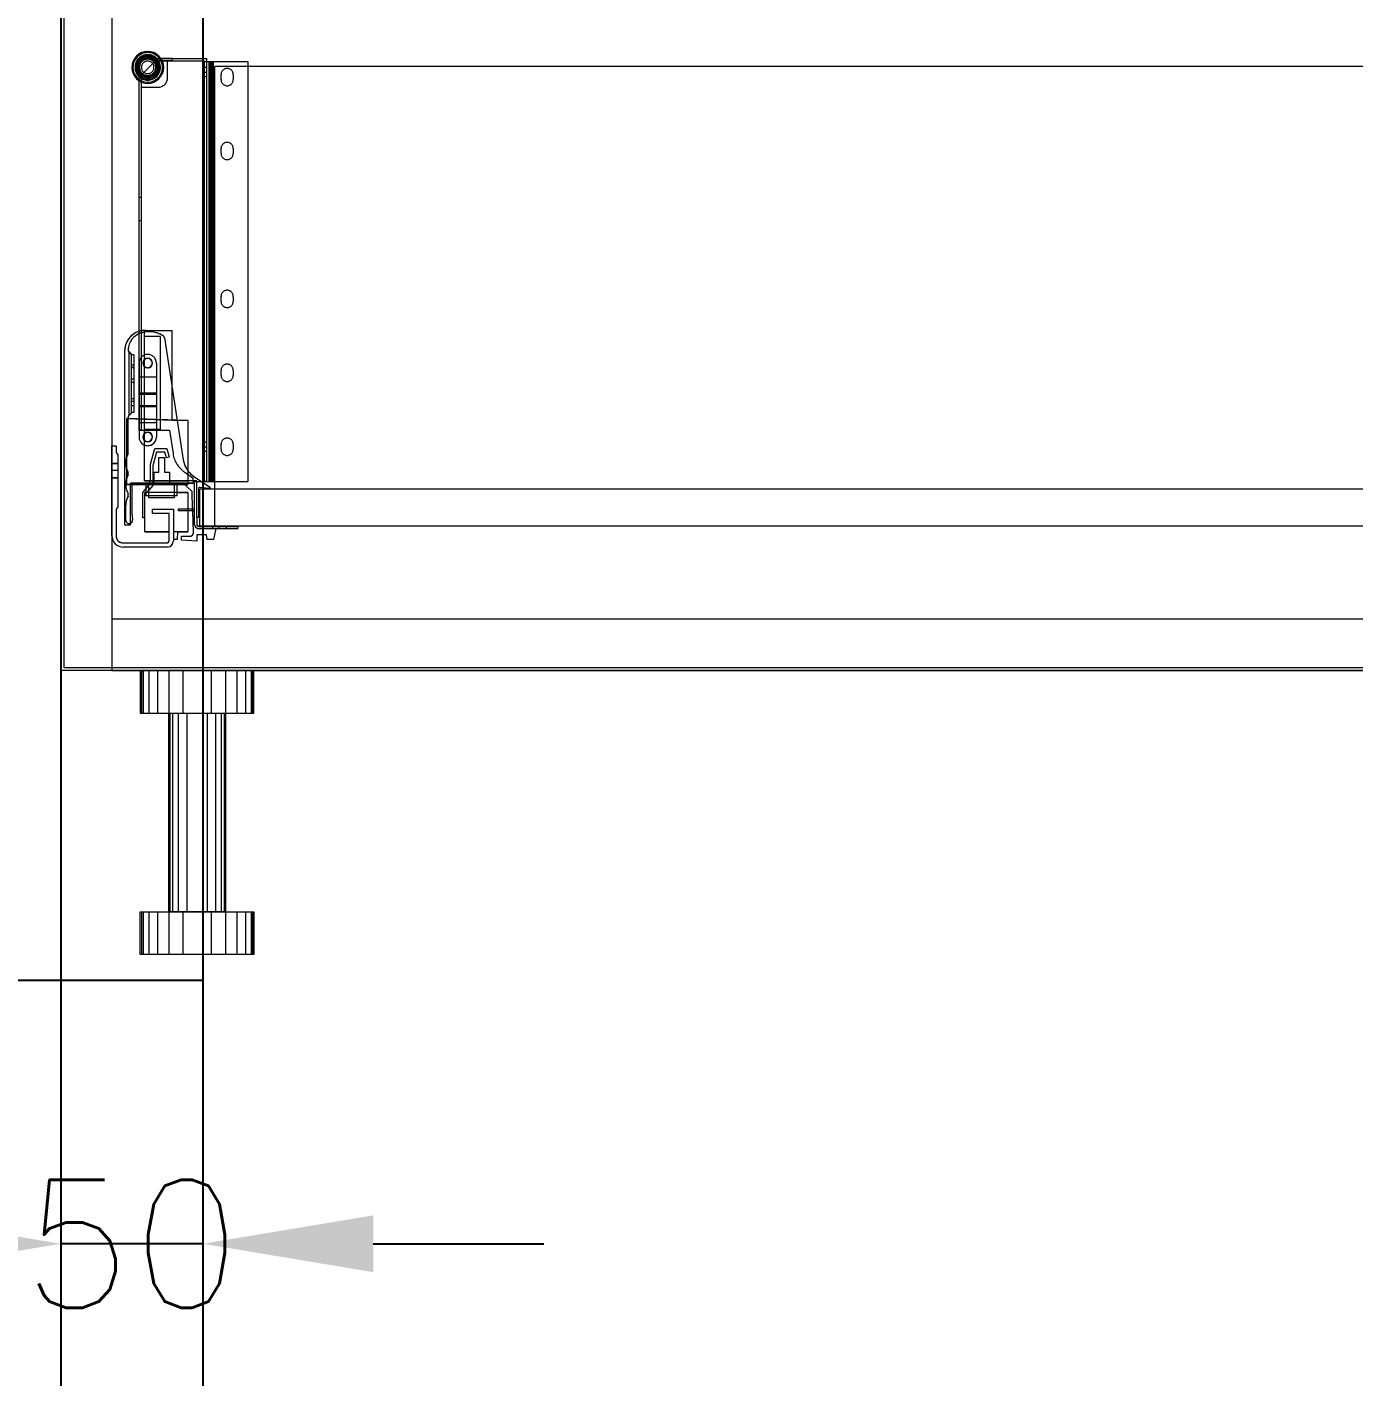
# Model space of a CAD drawing. Header units: millimetres. Extents: x 4065046 to 4134868, y -1476535 to -1460275.
# Drawn here: x 4075517.3 to 4075984.4, y -1474416.5 to -1473938.4 of the extents above; entities that cross this region are included whole.
import ezdxf

# ---------------------------------------------------------------- set-up
doc = ezdxf.new("R2010")
doc.units = ezdxf.units.MM
doc.header["$LTSCALE"] = 15
doc.header["$PDMODE"] = 35
doc.linetypes.add('ACAD_ISO02W100', pattern=[15, 12, -3])
doc.linetypes.add('HIDDEN', pattern=[9.525, 6.35, -3.175])
doc.layers.add('02___PRT_ALL_AXES', color=7, linetype='Continuous')
doc.layers.add('DEFAULT_2', color=8, linetype='HIDDEN')
doc.styles.add('ltromans', font='romans.shx')
doc.styles.add('ROMANS', font='tahoma.ttf')
doc.dimstyles.new('MD50', dxfattribs={"dimscale": 50, "dimtxt": 1.9, "dimasz": 1.3, "dimexe": 1.3, "dimexo": 2.38, "dimgap": 1, "dimtad": 1, "dimdec": 0, "dimzin": 3, "dimdsep": 46, "dimtxsty": 'ROMANS', "dimblk": 'OBLIQUE', "dimcen": -1.9, "dimdle": 1.3, "dimclrd": 150, "dimclre": 150, "dimclrt": 256, "dimadec": 0, "dimazin": 0, "dimtfac": 1, "dimtdec": 0, "dimtix": 1, "dimtmove": 2, "dimatfit": 3, "dimfxl": 1, "dimtolj": 1, "dimtzin": 3, "dimarcsym": 0})

# ---------------------------------------------------------------- blocks, each defined once
blk = doc.blocks.new('*D322')
at = {"color": 8, "ltscale": 0.25, "transparency": 16777216}
for p, q in [((4075579.17, -1473563.45), (4075391.41, -1473563.45)), ((4075579.17, -1474273.87), (4075391.41, -1474273.87))]:
    blk.add_line(p, q, dxfattribs=at)
at = {"color": 152, "ltscale": 0.25, "transparency": 16777216}
for p, q in [((4075441.41, -1473623.45), (4075441.41, -1473810.8)), ((4075441.41, -1474213.87), (4075441.41, -1474026.52))]:
    blk.add_line(p, q, dxfattribs=at)
at = {"color": 152, "linetype": 'ByBlock', "ltscale": 0.25, "transparency": 16777216}
for points in [[(4075431.41, -1473623.45), (4075451.41, -1473623.45), (4075441.41, -1473563.45)], [(4075431.41, -1474213.87), (4075451.41, -1474213.87), (4075441.41, -1474273.87)]]:
    blk.add_solid(points, dxfattribs=at)
at = {"layer": 'Defpoints', "color": 0, "linetype": 'ByBlock', "ltscale": 0.25, "transparency": 16777216}
for p in [(4075579.17, -1473563.45), (4075441.41, -1474273.87), (4075579.17, -1474273.87)]:
    blk.add_point(p, dxfattribs=at)
at = {"linetype": 'ByBlock', "lineweight": 20, "ltscale": 0.25, "transparency": 16777216, "insert": (4075441.41, -1473918.66), "char_height": 45, "attachment_point": 5, "rotation": 90, "style": 'ltromans'}
blk.add_mtext('\\A1;710', dxfattribs=at)
blk = doc.blocks.new('g')
at = {"lineweight": 9}
for p, q in [((3067628.2, -17483.92), (3067628.2, -17468.92)), ((3067628.7, -17468.92), (3067628.7, -17483.92)), ((3067630.7, -17468.92), (3067630.7, -17483.92)), ((3067633.7, -17468.92), (3067633.7, -17483.92)), ((3067637.7, -17468.92), (3067637.7, -17483.92)), ((3067642.7, -17468.92), (3067642.7, -17483.92)), ((3067652.7, -17468.92), (3067652.7, -17483.92)), ((3067657.7, -17468.92), (3067657.7, -17483.92)), ((3067661.7, -17468.92), (3067661.7, -17483.92)), ((3067664.7, -17468.92), (3067664.7, -17483.92)), ((3067666.7, -17468.92), (3067666.7, -17483.92)), ((3067667.2, -17468.92), (3067667.2, -17483.92)), ((3067638.2, -17553.92), (3067638.2, -17483.92)), ((3067639.2, -17553.92), (3067639.2, -17483.92)), ((3067641.2, -17553.92), (3067641.2, -17483.92)), ((3067644.2, -17553.92), (3067644.2, -17483.92)), ((3067651.2, -17483.92), (3067651.2, -17553.92)), ((3067654.2, -17483.92), (3067654.2, -17553.92)), ((3067656.2, -17483.92), (3067656.2, -17553.92)), ((3067657.2, -17483.92), (3067657.2, -17553.92)), ((3067628.2, -17568.92), (3067628.2, -17553.92)), ((3067628.7, -17553.92), (3067628.7, -17568.92)), ((3067630.7, -17553.92), (3067630.7, -17568.92)), ((3067633.7, -17553.92), (3067633.7, -17568.92)), ((3067637.7, -17553.92), (3067637.7, -17568.92)), ((3067642.7, -17553.92), (3067642.7, -17568.92)), ((3067652.7, -17553.92), (3067652.7, -17568.92)), ((3067657.7, -17553.92), (3067657.7, -17568.92)), ((3067661.7, -17553.92), (3067661.7, -17568.92)), ((3067664.7, -17553.92), (3067664.7, -17568.92)), ((3067666.7, -17553.92), (3067666.7, -17568.92)), ((3067667.2, -17553.92), (3067667.2, -17568.92))]:
    blk.add_line(p, q, dxfattribs=at)
for points in [[(3067667.7, -17468.92), (3067627.7, -17468.92), (3067627.7, -17483.92), (3067667.7, -17483.92)], [(3067637.7, -17553.92), (3067637.7, -17483.92), (3067657.7, -17483.92), (3067657.7, -17553.92)], [(3067667.7, -17568.92), (3067627.7, -17568.92), (3067627.7, -17553.92), (3067667.7, -17553.92)]]:
    blk.add_lwpolyline(points, close=True, dxfattribs=at)
at = {"layer": '02___PRT_ALL_AXES', "color": 8, "linetype": 'HIDDEN', "lineweight": 9}
blk.add_line((3067647.2, -17468.92), (3067632.2, -17468.92), dxfattribs=at)
blk = doc.blocks.new('*D323')
at = {"color": 8, "ltscale": 0.25, "transparency": 16777216}
for p, q in [((4075529.17, -1473563.45), (4075529.17, -1474416.52)), ((4075579.17, -1473563.45), (4075579.17, -1474416.52))]:
    blk.add_line(p, q, dxfattribs=at)
at = {"color": 152, "ltscale": 0.25, "transparency": 16777216}
for p, q in [((4075469.17, -1474366.52), (4075409.17, -1474366.52)), ((4075579.17, -1474366.52), (4075529.17, -1474366.52)), ((4075639.17, -1474366.52), (4075699.17, -1474366.52))]:
    blk.add_line(p, q, dxfattribs=at)
at = {"color": 152, "linetype": 'ByBlock', "ltscale": 0.25, "transparency": 16777216}
for points in [[(4075469.17, -1474356.52), (4075469.17, -1474376.52), (4075529.17, -1474366.52)], [(4075639.17, -1474356.52), (4075639.17, -1474376.52), (4075579.17, -1474366.52)]]:
    blk.add_solid(points, dxfattribs=at)
at = {"layer": 'Defpoints', "color": 0, "linetype": 'ByBlock', "ltscale": 0.25, "transparency": 16777216}
for p in [(4075529.17, -1473563.45), (4075579.17, -1473563.45), (4075529.17, -1474366.52)]:
    blk.add_point(p, dxfattribs=at)
at = {"linetype": 'ByBlock', "lineweight": 20, "ltscale": 0.25, "transparency": 16777216, "insert": (4075554.17, -1474366.52), "char_height": 45, "attachment_point": 5, "style": 'ltromans'}
blk.add_mtext('\\A1;50', dxfattribs=at)

msp = doc.modelspace()

# ---------------------------------------------------------------- linework, layer by layer
at = {"color": 251, "linetype": 'ACAD_ISO02W100', "lineweight": 20, "extrusion": (0, 1, 0)}
for p, q in [((4075563.37, -1473949.41), (4075556.68, -1473956.1)), ((4075562.55, -1473950.22), (4075563.37, -1473949.41)), ((4075564.49, -1473949.41), (4075563.37, -1473949.41)), ((4075563.37, -1473949.41), (4075563.37, -1473949.41)), ((4075563.37, -1473949.41), (4075564.46, -1473949.41)), ((4075564.49, -1473950.22), (4075564.49, -1473949.41)), ((4075568.54, -1473949.41), (4075564.49, -1473949.41)), ((4075568.54, -1473950.22), (4075568.54, -1473949.41)), ((4075568.54, -1473949.41), (4075580.43, -1473949.41)), ((4075554.59, -1473952.5), (4075554.15, -1473952.5)), ((4075555.3, -1473952.5), (4075555.3, -1473952.5)), ((4075555.3, -1473952.5), (4075555.3, -1473952.5)), ((4075556.11, -1473952.5), (4075556.11, -1473952.5)), ((4075556.11, -1473952.5), (4075556.11, -1473952.5)), ((4075556.76, -1473952.5), (4075556.76, -1473952.5)), ((4075556.93, -1473952.5), (4075556.93, -1473952.5)), ((4075557.58, -1473952.5), (4075557.58, -1473952.5)), ((4075561.97, -1473952.5), (4075561.97, -1473952.5)), ((4075564.49, -1473950.22), (4075562.55, -1473950.22)), ((4075562.55, -1473950.22), (4075562.55, -1473950.22)), ((4075562.55, -1473950.22), (4075579.61, -1473950.22)), ((4075562.62, -1473952.5), (4075562.62, -1473952.5)), ((4075562.78, -1473952.5), (4075562.78, -1473952.5)), ((4075563.43, -1473952.5), (4075563.43, -1473952.5)), ((4075563.43, -1473952.5), (4075563.43, -1473952.5)), ((4075566.76, -1473950.22), (4075563.62, -1473950.22)), ((4075563.62, -1473950.22), (4075563.62, -1473950.22)), ((4075564.24, -1473952.5), (4075564.24, -1473952.5)), ((4075568.54, -1473950.22), (4075564.49, -1473950.22)), ((4075564.96, -1473952.5), (4075565.39, -1473952.5)), ((4075566.76, -1473956.04), (4075566.76, -1473950.22)), ((4075568.54, -1473950.22), (4075579.61, -1473950.22)), ((4075579.61, -1473950.22), (4075579.61, -1474098.21)), ((4075579.61, -1473950.39), (4075580.43, -1473950.39)), ((4075580.43, -1473952.58), (4075579.61, -1473952.58)), ((4075579.61, -1473954.21), (4075580.43, -1473954.21)), ((4075579.61, -1473954.21), (4075580.43, -1473954.21)), ((4075582.21, -1473950.39), (4075582.21, -1474098.21)), ((4075582.86, -1473950.39), (4075582.86, -1474098.21)), ((4075595.06, -1473952.17), (4075595.06, -1474098.21)), ((4075556.68, -1473956.1), (4075557.49, -1473955.28)), ((4075556.68, -1473956.1), (4075556.68, -1473957.19)), ((4075557.49, -1473955.28), (4075557.49, -1474080.16)), ((4075566.76, -1473956.04), (4075566.76, -1473956.04)), ((4075580.43, -1473955.83), (4075579.61, -1473955.83)), ((4075585.59, -1473956.81), (4075585.59, -1473955.02)), ((4075589.9, -1473955.02), (4075589.9, -1473956.81)), ((4075557.49, -1473959.49), (4075563.31, -1473959.49)), ((4075557.49, -1473959.49), (4075563.31, -1473959.49)), ((4075563.31, -1473959.49), (4075563.31, -1473959.49)), ((4075585.59, -1473982.83), (4075585.59, -1473981.04)), ((4075589.9, -1473981.04), (4075589.9, -1473982.83)), ((4075556.68, -1473998.12), (4075557.49, -1473998.12)), ((4075556.68, -1473998.12), (4075557.49, -1473998.12)), ((4075556.68, -1474006.41), (4075557.49, -1474006.41)), ((4075556.68, -1474006.41), (4075557.49, -1474006.41)), ((4075585.59, -1474034.87), (4075585.59, -1474033.08)), ((4075589.9, -1474033.08), (4075589.9, -1474034.87)), ((4075558.63, -1474045.06), (4075558.63, -1474045.69)), ((4075558.98, -1474045.05), (4075568.39, -1474045.05)), ((4075568.39, -1474076.61), (4075568.39, -1474045.05)), ((4075556.68, -1474046.26), (4075556.68, -1474080.16)), ((4075557.48, -1474045.96), (4075557.48, -1474045.96)), ((4075558.63, -1474098.05), (4075558.63, -1474045.69)), ((4075564.33, -1474047.17), (4075558.63, -1474047.17)), ((4075564.33, -1474047.17), (4075558.63, -1474047.17)), ((4075564.33, -1474079.93), (4075564.33, -1474047.17)), ((4075565.03, -1474046.82), (4075565.03, -1474046.82)), ((4075565.63, -1474047.7), (4075565.63, -1474047.7)), ((4075565.63, -1474047.7), (4075572.27, -1474090.6)), ((4075552.86, -1474051.92), (4075552.86, -1474051.92)), ((4075553.11, -1474052.54), (4075553.96, -1474053.39)), ((4075553.96, -1474053.39), (4075553.11, -1474052.54)), ((4075553.96, -1474053.39), (4075553.96, -1474053.39)), ((4075554.89, -1474053.68), (4075554.08, -1474053.68)), ((4075554.89, -1474053.68), (4075554.08, -1474053.68)), ((4075554.89, -1474053.68), (4075554.89, -1474058.15)), ((4075554.89, -1474057.34), (4075554.08, -1474057.34)), ((4075554.89, -1474057.34), (4075554.08, -1474057.34)), ((4075554.89, -1474058.15), (4075554.08, -1474058.15)), ((4075554.89, -1474058.15), (4075554.08, -1474058.15)), ((4075554.08, -1474058.15), (4075554.89, -1474058.15)), ((4075554.89, -1474058.15), (4075554.89, -1474062.22)), ((4075558.15, -1474056.58), (4075558.06, -1474056.58)), ((4075558.15, -1474056.58), (4075558.15, -1474056.58)), ((4075561.4, -1474056.58), (4075561.4, -1474056.58)), ((4075561.4, -1474056.58), (4075561.48, -1474056.58)), ((4075585.59, -1474060.89), (4075585.59, -1474059.1)), ((4075589.9, -1474059.1), (4075589.9, -1474060.89)), ((4075554.89, -1474062.22), (4075554.08, -1474062.22)), ((4075554.89, -1474063.44), (4075554.08, -1474063.44)), ((4075554.89, -1474063.44), (4075554.08, -1474063.44)), ((4075554.89, -1474063.44), (4075554.08, -1474063.44)), ((4075554.89, -1474063.44), (4075554.08, -1474063.44)), ((4075554.89, -1474062.22), (4075554.89, -1474070.08)), ((4075562.82, -1474061.54), (4075556.72, -1474061.54)), ((4075562.82, -1474061.54), (4075556.72, -1474061.54)), ((4075554.89, -1474069.15), (4075554.08, -1474069.15)), ((4075562.82, -1474067.2), (4075556.72, -1474067.2)), ((4075562.82, -1474067.61), (4075556.72, -1474067.61)), ((4075554.89, -1474070.08), (4075554.08, -1474070.08)), ((4075554.89, -1474071.57), (4075554.08, -1474071.57)), ((4075554.89, -1474071.57), (4075554.08, -1474071.57)), ((4075554.89, -1474074.01), (4075554.08, -1474074.01)), ((4075554.89, -1474074.01), (4075554.08, -1474074.01)), ((4075554.08, -1474074.01), (4075554.08, -1474074.01)), ((4075554.89, -1474070.08), (4075554.89, -1474071.57)), ((4075554.89, -1474071.57), (4075554.89, -1474074.01)), ((4075554.89, -1474074.01), (4075554.89, -1474074.01)), ((4075562.82, -1474071.57), (4075556.72, -1474071.57)), ((4075562.82, -1474071.98), (4075556.72, -1474071.98)), ((4075552.45, -1474099.3), (4075552.45, -1474076.06)), ((4075573.84, -1474076.8), (4075552.45, -1474076.06)), ((4075552.45, -1474076.06), (4075568.39, -1474076.61)), ((4075553.1, -1474075.16), (4075553.96, -1474074.3)), ((4075553.1, -1474075.16), (4075553.1, -1474075.16)), ((4075553.96, -1474074.3), (4075553.11, -1474075.15)), ((4075553.11, -1474075.15), (4075553.11, -1474075.15)), ((4075553.96, -1474074.3), (4075553.96, -1474074.3)), ((4075562.82, -1474077.64), (4075556.72, -1474077.64)), ((4075562.82, -1474077.64), (4075556.72, -1474077.64)), ((4075568.39, -1474076.61), (4075573.84, -1474076.8)), ((4075573.84, -1474076.8), (4075573.84, -1474098.05)), ((4075557.49, -1474080.16), (4075556.68, -1474080.16)), ((4075556.68, -1474080.16), (4075556.68, -1474080.16)), ((4075556.68, -1474080.16), (4075567.39, -1474080.16)), ((4075556.72, -1474082.6), (4075556.72, -1474082.6)), ((4075557.49, -1474080.16), (4075557.49, -1474080.16)), ((4075558.15, -1474082.6), (4075558.06, -1474082.6)), ((4075558.15, -1474082.6), (4075558.15, -1474082.6)), ((4075564.33, -1474079.93), (4075558.63, -1474079.93)), ((4075564.33, -1474079.93), (4075558.63, -1474079.93)), ((4075561.4, -1474082.6), (4075561.4, -1474082.6)), ((4075561.4, -1474082.6), (4075561.48, -1474082.6)), ((4075562.82, -1474082.6), (4075562.82, -1474082.6)), ((4075564.33, -1474079.93), (4075564.33, -1474079.93)), ((4075567.39, -1474080.16), (4075568.68, -1474088.44)), ((4075547.17, -1474085.64), (4075548.63, -1474085.64)), ((4075548.63, -1474088.06), (4075548.63, -1474088.06)), ((4075548.63, -1474088.06), (4075549.2, -1474088.87)), ((4075552.84, -1474088.47), (4075552.84, -1474088.46)), ((4075552.86, -1474088.37), (4075552.86, -1474088.37)), ((4075560.79, -1474092.18), (4075562.27, -1474086.66)), ((4075560.79, -1474092.18), (4075562.27, -1474086.66)), ((4075562.89, -1474087.88), (4075561.6, -1474092.69)), ((4075562.89, -1474087.88), (4075561.6, -1474092.69)), ((4075562.27, -1474086.66), (4075562.27, -1474086.66)), ((4075562.27, -1474086.66), (4075566.46, -1474086.66)), ((4075562.27, -1474086.66), (4075566.46, -1474086.66)), ((4075562.89, -1474087.88), (4075562.89, -1474087.88)), ((4075565.84, -1474087.88), (4075562.89, -1474087.88)), ((4075565.84, -1474087.88), (4075562.89, -1474087.88)), ((4075565.84, -1474087.88), (4075565.84, -1474087.88)), ((4075566.39, -1474089.91), (4075565.84, -1474087.88)), ((4075566.39, -1474089.91), (4075565.84, -1474087.88)), ((4075566.46, -1474086.66), (4075566.46, -1474086.66)), ((4075566.46, -1474086.66), (4075567.27, -1474089.67)), ((4075566.46, -1474086.66), (4075567.27, -1474089.67)), ((4075580.43, -1474084.39), (4075579.61, -1474084.39)), ((4075579.61, -1474086.02), (4075580.43, -1474086.02)), ((4075579.61, -1474086.02), (4075580.43, -1474086.02)), ((4075580.43, -1474087.64), (4075579.61, -1474087.64)), ((4075585.59, -1474086.91), (4075585.59, -1474085.12)), ((4075589.9, -1474085.12), (4075589.9, -1474086.91)), ((4075549.2, -1474091.86), (4075547.17, -1474091.86)), ((4075549.2, -1474091.86), (4075547.17, -1474091.86)), ((4075549.2, -1474091.86), (4075547.17, -1474091.86)), ((4075549.2, -1474091.86), (4075547.17, -1474091.86)), ((4075549.2, -1474091.86), (4075547.17, -1474091.86)), ((4075549.2, -1474091.86), (4075547.17, -1474091.86)), ((4075549.2, -1474091.86), (4075547.17, -1474091.86)), ((4075549.2, -1474091.86), (4075547.17, -1474091.86)), ((4075549.2, -1474091.86), (4075547.17, -1474091.86)), ((4075549.2, -1474091.86), (4075547.17, -1474091.86)), ((4075549.2, -1474091.86), (4075547.17, -1474091.86)), ((4075549.2, -1474091.86), (4075547.17, -1474091.86)), ((4075547.17, -1474091.86), (4075549.2, -1474091.86)), ((4075547.17, -1474091.86), (4075549.2, -1474091.86)), ((4075547.17, -1474091.86), (4075549.2, -1474091.86)), ((4075547.17, -1474091.86), (4075549.2, -1474091.86)), ((4075547.17, -1474091.86), (4075549.2, -1474091.86)), ((4075547.17, -1474091.86), (4075549.2, -1474091.86)), ((4075547.17, -1474091.86), (4075549.2, -1474091.86)), ((4075547.17, -1474091.86), (4075549.2, -1474091.86)), ((4075547.17, -1474091.86), (4075549.2, -1474091.86)), ((4075547.17, -1474091.86), (4075549.2, -1474091.86)), ((4075547.17, -1474091.86), (4075549.2, -1474091.86)), ((4075547.17, -1474091.86), (4075549.2, -1474091.86)), ((4075547.17, -1474091.86), (4075549.2, -1474091.86)), ((4075547.17, -1474091.86), (4075549.2, -1474091.86)), ((4075547.17, -1474091.86), (4075549.2, -1474091.86)), ((4075560.79, -1474097.69), (4075560.79, -1474092.18)), ((4075561.6, -1474092.69), (4075561.6, -1474099.69)), ((4075563.67, -1474089.83), (4075565.71, -1474089.83)), ((4075563.67, -1474094.97), (4075563.67, -1474089.83)), ((4075563.67, -1474089.83), (4075565.71, -1474089.83)), ((4075565.71, -1474089.83), (4075565.71, -1474094.97)), ((4075567.27, -1474089.67), (4075566.39, -1474089.91)), ((4075567.27, -1474089.67), (4075566.39, -1474089.91)), ((4075566.39, -1474089.91), (4075566.39, -1474089.91)), ((4075567.27, -1474089.67), (4075567.27, -1474089.67)), ((4075572.27, -1474090.6), (4075572.27, -1474090.6)), ((4075549.2, -1474094.42), (4075547.17, -1474094.42)), ((4075549.2, -1474094.42), (4075547.17, -1474094.42)), ((4075549.2, -1474094.42), (4075547.17, -1474094.42)), ((4075549.2, -1474094.42), (4075547.17, -1474094.42)), ((4075549.2, -1474096.98), (4075547.17, -1474096.98)), ((4075549.2, -1474096.98), (4075547.17, -1474096.98)), ((4075549.2, -1474096.98), (4075547.17, -1474096.98)), ((4075549.2, -1474096.98), (4075547.17, -1474096.98)), ((4075549.2, -1474096.98), (4075547.17, -1474096.98)), ((4075549.2, -1474096.98), (4075547.17, -1474096.98)), ((4075549.2, -1474096.98), (4075547.17, -1474096.98)), ((4075549.2, -1474096.98), (4075547.17, -1474096.98)), ((4075549.2, -1474096.98), (4075547.17, -1474096.98)), ((4075549.2, -1474096.98), (4075547.17, -1474096.98)), ((4075549.2, -1474096.98), (4075547.17, -1474096.98)), ((4075549.2, -1474096.98), (4075547.17, -1474096.98)), ((4075547.17, -1474096.98), (4075549.2, -1474096.98)), ((4075547.17, -1474096.98), (4075549.2, -1474096.98)), ((4075547.17, -1474096.98), (4075549.2, -1474096.98)), ((4075547.17, -1474096.98), (4075549.2, -1474096.98)), ((4075547.17, -1474096.98), (4075549.2, -1474096.98)), ((4075547.17, -1474096.98), (4075549.2, -1474096.98)), ((4075547.17, -1474096.98), (4075549.2, -1474096.98)), ((4075547.17, -1474096.98), (4075549.2, -1474096.98)), ((4075547.17, -1474096.98), (4075549.2, -1474096.98)), ((4075547.17, -1474096.98), (4075549.2, -1474096.98)), ((4075547.17, -1474096.98), (4075549.2, -1474096.98)), ((4075547.17, -1474096.98), (4075549.2, -1474096.98)), ((4075547.17, -1474096.98), (4075549.2, -1474096.98)), ((4075547.17, -1474096.98), (4075549.2, -1474096.98)), ((4075547.17, -1474096.98), (4075549.2, -1474096.98)), ((4075552.84, -1474095.95), (4075552.84, -1474095.95)), ((4075552.86, -1474095.85), (4075552.86, -1474095.85)), ((4075577.09, -1474098.05), (4075558.63, -1474098.05)), ((4075558.63, -1474098.05), (4075558.63, -1474098.05)), ((4075558.63, -1474098.05), (4075573.84, -1474098.05)), ((4075560.56, -1474099.24), (4075560.79, -1474097.69)), ((4075560.56, -1474099.24), (4075560.79, -1474097.69)), ((4075560.79, -1474097.69), (4075560.79, -1474097.69)), ((4075562, -1474094.97), (4075563.67, -1474094.97)), ((4075562, -1474098.61), (4075562, -1474094.97)), ((4075562, -1474094.97), (4075563.67, -1474094.97)), ((4075563.67, -1474094.97), (4075563.67, -1474094.97)), ((4075565.71, -1474094.97), (4075565.71, -1474094.97)), ((4075565.71, -1474094.97), (4075567.43, -1474094.97)), ((4075565.71, -1474094.97), (4075567.43, -1474094.97)), ((4075567.43, -1474094.97), (4075567.43, -1474098.64)), ((4075572.83, -1474095.01), (4075575.67, -1474096.93)), ((4075573.84, -1474098.05), (4075573.84, -1474098.86)), ((4075577.09, -1474098.05), (4075573.84, -1474098.05)), ((4075575.67, -1474096.93), (4075575.67, -1474098.21)), ((4075575.91, -1474096.35), (4075575.91, -1474096.35)), ((4075575.91, -1474096.35), (4075581.62, -1474100.23)), ((4075577.09, -1474110.86), (4075577.09, -1474098.05)), ((4075552.45, -1474099.3), (4075554.16, -1474099.3)), ((4075552.45, -1474099.3), (4075552.45, -1474099.3)), ((4075553.75, -1474099.3), (4075552.45, -1474099.3)), ((4075553.75, -1474112.91), (4075553.75, -1474098.86)), ((4075554.16, -1474098.86), (4075553.75, -1474098.86)), ((4075553.75, -1474098.86), (4075554.16, -1474098.86)), ((4075554.16, -1474099.3), (4075553.75, -1474099.3)), ((4075558.02, -1474102.07), (4075560.56, -1474099.24)), ((4075559.41, -1474102.11), (4075558.71, -1474102.11)), ((4075573.92, -1474102.11), (4075558.71, -1474102.11)), ((4075559.41, -1474102.11), (4075558.71, -1474102.11)), ((4075559.27, -1474099.47), (4075562, -1474098.61)), ((4075559.27, -1474100.68), (4075560.56, -1474099.24)), ((4075570.08, -1474102.11), (4075559.27, -1474102.11)), ((4075561.6, -1474099.69), (4075559.41, -1474102.11)), ((4075561.6, -1474099.69), (4075559.41, -1474102.11)), ((4075559.41, -1474102.11), (4075559.41, -1474102.11)), ((4075559.81, -1474099.3), (4075569.54, -1474099.3)), ((4075569.54, -1474099.3), (4075559.81, -1474099.3)), ((4075560.18, -1474099.19), (4075562, -1474098.61)), ((4075569.12, -1474098.86), (4075560.18, -1474098.86)), ((4075560.18, -1474098.86), (4075569.12, -1474098.86)), ((4075560.56, -1474099.24), (4075560.56, -1474099.24)), ((4075561.6, -1474099.69), (4075561.6, -1474099.69)), ((4075562, -1474098.61), (4075562, -1474098.61)), ((4075567.43, -1474098.64), (4075567.43, -1474098.64)), ((4075567.43, -1474098.64), (4075570.08, -1474099.47)), ((4075567.43, -1474098.64), (4075569.12, -1474099.17)), ((4075573.84, -1474098.86), (4075572.29, -1474098.86)), ((4075572.29, -1474098.86), (4075576.28, -1474098.86)), ((4075572.75, -1474099.3), (4075573.84, -1474099.3)), ((4075573.84, -1474099.3), (4075572.75, -1474099.3)), ((4075573.84, -1474098.86), (4075573.84, -1474099.3)), ((4075573.84, -1474098.86), (4075576.28, -1474098.86)), ((4075573.84, -1474099.3), (4075573.84, -1474099.3)), ((4075575.67, -1474098.21), (4075578.65, -1474098.21)), ((4075580.43, -1474098.21), (4075579.61, -1474098.21)), ((4075581.62, -1474100.23), (4075581.62, -1474100.23)), ((4075583.39, -1474098.21), (4075595.06, -1474098.21)), ((4075583.39, -1474113.99), (4075583.39, -1474100.98)), ((4075552.84, -1474103.43), (4075552.84, -1474103.43)), ((4075552.86, -1474103.33), (4075552.86, -1474103.33)), ((4075569.12, -1474103.33), (4075560.18, -1474103.33)), ((4075554.16, -1474109.55), (4075554.16, -1474109.55)), ((4075554.16, -1474109.55), (4075554.4, -1474111.73)), ((4075554.4, -1474111.73), (4075554.4, -1474111.73)), ((4075561.4, -1474108), (4075568.8, -1474108)), ((4075570.59, -1474108.62), (4075570.59, -1474107.81)), ((4075570.59, -1474107.81), (4075573.92, -1474107.81)), ((4075570.59, -1474107.81), (4075576.28, -1474107.81)), ((4075573.92, -1474108.62), (4075570.59, -1474108.62)), ((4075570.59, -1474108.62), (4075570.59, -1474108.62)), ((4075573.92, -1474108.62), (4075570.59, -1474108.62)), ((4075575.61, -1474108.62), (4075575.58, -1474107.81)), ((4075575.88, -1474116.27), (4075575.88, -1474116.27)), ((4075576.28, -1474113.34), (4075576.28, -1474113.34)), ((4075577.09, -1474113.34), (4075577.09, -1474113.34)), ((4075577.74, -1474113.99), (4075577.74, -1474113.99)), ((4075591.48, -1474113.99), (4075577.74, -1474113.99)), ((4075577.74, -1474114.8), (4075583.75, -1474114.8)), ((4075577.74, -1474114.8), (4075583.75, -1474114.8)), ((4075577.74, -1474114.8), (4075577.74, -1474114.8)), ((4075584.98, -1474113.99), (4075582.54, -1474113.99)), ((4075584.98, -1474113.99), (4075582.54, -1474113.99)), ((4075584.98, -1474113.99), (4075582.54, -1474113.99)), ((4075584.98, -1474113.99), (4075582.54, -1474113.99)), ((4075582.54, -1474113.99), (4075582.54, -1474114.8)), ((4075583.75, -1474114.8), (4075582.54, -1474114.8)), ((4075583.75, -1474114.8), (4075582.54, -1474114.8)), ((4075582.54, -1474114.8), (4075582.54, -1474114.8)), ((4075582.54, -1474114.8), (4075582.54, -1474114.8)), ((4075582.54, -1474114.8), (4075582.54, -1474114.8)), ((4075584.98, -1474114.8), (4075584.98, -1474113.99)), ((4075587.42, -1474113.99), (4075584.98, -1474113.99)), ((4075587.42, -1474113.99), (4075584.98, -1474113.99)), ((4075587.42, -1474113.99), (4075584.98, -1474113.99)), ((4075587.42, -1474113.99), (4075584.98, -1474113.99)), ((4075587.42, -1474113.99), (4075587.42, -1474114.8)), ((4075587.42, -1474114.8), (4075587.42, -1474114.8)), ((4075587.42, -1474114.8), (4075587.42, -1474114.8)), ((4075587.42, -1474114.8), (4075587.42, -1474114.8)), ((4075548.63, -1474117.44), (4075548.63, -1474117.44)), ((4075550.96, -1474119.87), (4075550.96, -1474119.87)), ((4075550.96, -1474119.87), (4075566.36, -1474119.87)), ((4075566.36, -1474119.87), (4075566.36, -1474119.87)), ((4075567.33, -1474118.9), (4075567.33, -1474118.9)), ((4075571.64, -1474117.49), (4075574.66, -1474117.49)), ((4075574.66, -1474117.49), (4075574.66, -1474117.49))]:
    msp.add_line(p, q, dxfattribs=at)
at = {"linetype": 'Continuous', "lineweight": 20, "extrusion": (0, 1, 0)}
for p, q in [((4075564.46, -1473949.41), (4075580.43, -1473949.41)), ((4075580.43, -1473949.41), (4075580.43, -1474098.21)), ((4075555.71, -1473952.5), (4075555.71, -1473952.5)), ((4075556.52, -1473952.5), (4075555.71, -1473952.5)), ((4075563.02, -1473952.5), (4075563.84, -1473952.5)), ((4075563.84, -1473952.5), (4075563.84, -1473952.5)), ((4075580.43, -1473950.39), (4075581.24, -1473950.39)), ((4075581.24, -1473950.39), (4075581.73, -1473950.39)), ((4075581.24, -1473950.39), (4075581.24, -1474098.21)), ((4075581.73, -1473950.39), (4075581.73, -1474098.21)), ((4075581.73, -1473950.39), (4075582.38, -1473950.39)), ((4075582.38, -1473950.39), (4075582.86, -1473950.39)), ((4075582.38, -1473950.39), (4075582.38, -1474098.21)), ((4075582.86, -1473950.39), (4075595.06, -1473950.39)), ((4075582.86, -1473950.39), (4075582.86, -1474098.21)), ((4075583.39, -1474100.98), (4075583.39, -1473952.17)), ((4076374.94, -1473952.17), (4075583.39, -1473952.17)), ((4075595.06, -1473950.39), (4075595.06, -1473952.17)), ((4075556.68, -1473957.19), (4075556.68, -1474046.26)), ((4075565.63, -1474047.7), (4075572.27, -1474090.6)), ((4075551.64, -1474052.38), (4075551.64, -1474113.53)), ((4075552.86, -1474051.95), (4075552.86, -1474051.95)), ((4075553.11, -1474052.54), (4075553.1, -1474052.53)), ((4075553.1, -1474052.53), (4075553.1, -1474052.53)), ((4075553.96, -1474053.39), (4075553.1, -1474052.53)), ((4075553.11, -1474052.54), (4075553.11, -1474075.15)), ((4075554.08, -1474074.01), (4075554.08, -1474053.68)), ((4075556.72, -1474056.58), (4075556.72, -1474082.6)), ((4075562.82, -1474056.58), (4075562.82, -1474082.6)), ((4075552.86, -1474088.37), (4075552.86, -1474075.73)), ((4075553.1, -1474075.16), (4075553.96, -1474074.3)), ((4075547.17, -1474085.64), (4075548.63, -1474085.64)), ((4075547.17, -1474117.27), (4075547.17, -1474085.64)), ((4075548.63, -1474085.64), (4075548.63, -1474088.06)), ((4075548.63, -1474088.06), (4075549.2, -1474088.87)), ((4075549.2, -1474088.87), (4075549.2, -1474107.13)), ((4075552.05, -1474091.73), (4075552.05, -1474091.73)), ((4075552.84, -1474095), (4075552.84, -1474095)), ((4075552.86, -1474095.85), (4075552.86, -1474095.1)), ((4075575.91, -1474096.35), (4075581.62, -1474100.23)), ((4075552.05, -1474099.22), (4075552.05, -1474099.22)), ((4075552.84, -1474102.49), (4075552.84, -1474102.49)), ((4075552.86, -1474103.33), (4075552.86, -1474102.58)), ((4075560.18, -1474098.86), (4075554.16, -1474098.86)), ((4075576.28, -1474098.86), (4075554.16, -1474098.86)), ((4075554.16, -1474098.86), (4075554.16, -1474109.55)), ((4075554.16, -1474099.3), (4075559.81, -1474099.3)), ((4075559.81, -1474099.3), (4075554.16, -1474099.3)), ((4075558.02, -1474102.07), (4075559.27, -1474100.68)), ((4075558.02, -1474111.05), (4075558.02, -1474102.07)), ((4075558.71, -1474116.01), (4075558.71, -1474102.11)), ((4075558.71, -1474102.11), (4075559.27, -1474102.11)), ((4075559.27, -1474099.47), (4075560.18, -1474099.19)), ((4075559.27, -1474103.33), (4075559.27, -1474099.47)), ((4075560.18, -1474103.98), (4075560.18, -1474098.86)), ((4075560.18, -1474098.86), (4075569.12, -1474098.86)), ((4075569.12, -1474098.86), (4075569.12, -1474103.98)), ((4075572.29, -1474098.86), (4075569.12, -1474098.86)), ((4075569.12, -1474099.17), (4075570.08, -1474099.47)), ((4075569.54, -1474099.3), (4075572.75, -1474099.3)), ((4075572.75, -1474099.3), (4075569.54, -1474099.3)), ((4075570.08, -1474099.47), (4075570.08, -1474103.33)), ((4075570.08, -1474102.11), (4075573.92, -1474102.11)), ((4075572.29, -1474098.86), (4075572.29, -1474098.86)), ((4075575.38, -1474101.81), (4075572.29, -1474098.86)), ((4075572.29, -1474098.86), (4075576.28, -1474098.86)), ((4075575.38, -1474101.81), (4075572.29, -1474098.86)), ((4075573.92, -1474102.11), (4075573.92, -1474116.01)), ((4075575.58, -1474107.81), (4075575.38, -1474101.81)), ((4075576.28, -1474113.34), (4075576.28, -1474098.86)), ((4075577.66, -1474100.77), (4075577.66, -1474110.86)), ((4075581.46, -1474100.68), (4075578.1, -1474100.37)), ((4075578.1, -1474100.37), (4075578.1, -1474100.37)), ((4075581.46, -1474100.68), (4075578.1, -1474100.37)), ((4075578.1, -1474113.99), (4075578.1, -1474100.98)), ((4076380.23, -1474100.98), (4075578.1, -1474100.98)), ((4075578.65, -1474098.21), (4075580.43, -1474098.21)), ((4075579.61, -1474098.21), (4075579.61, -1474098.21)), ((4075580.43, -1474098.21), (4075580.43, -1474098.21)), ((4075580.43, -1474098.21), (4075581.24, -1474098.21)), ((4075581.24, -1474098.21), (4075581.73, -1474098.21)), ((4075581.46, -1474100.68), (4075581.46, -1474100.68)), ((4075581.73, -1474098.21), (4075582.38, -1474098.21)), ((4075581.73, -1474100.44), (4075581.73, -1474100.44)), ((4075582.38, -1474098.21), (4075582.86, -1474098.21)), ((4075582.86, -1474098.21), (4075583.39, -1474098.21)), ((4075549.2, -1474107.13), (4075548.63, -1474107.94)), ((4075549.2, -1474107.13), (4075548.63, -1474107.94)), ((4075549.2, -1474107.13), (4075549.2, -1474107.13)), ((4075552.05, -1474111.86), (4075552.05, -1474106.7)), ((4075560.18, -1474103.33), (4075559.27, -1474103.33)), ((4075569.12, -1474103.98), (4075560.18, -1474103.98)), ((4075569.12, -1474103.98), (4075560.18, -1474103.98)), ((4075570.08, -1474103.33), (4075569.12, -1474103.33)), ((4075548.63, -1474107.94), (4075548.63, -1474117.44)), ((4075552.05, -1474111.86), (4075552.05, -1474111.86)), ((4075554.16, -1474109.55), (4075554.4, -1474111.73)), ((4075554.41, -1474111.86), (4075554.41, -1474111.86)), ((4075558.02, -1474111.05), (4075558.02, -1474111.05)), ((4075558.71, -1474111.05), (4075558.02, -1474111.05)), ((4075558.71, -1474111.05), (4075558.02, -1474111.05)), ((4075561.4, -1474109.46), (4075561.4, -1474108)), ((4075561.4, -1474108), (4075568.8, -1474108)), ((4075567.33, -1474109.46), (4075561.4, -1474109.46)), ((4075561.4, -1474109.46), (4075561.4, -1474109.46)), ((4075567.33, -1474109.46), (4075561.4, -1474109.46)), ((4075567.33, -1474118.9), (4075567.33, -1474109.46)), ((4075568.8, -1474108), (4075568.8, -1474119.3)), ((4075573.92, -1474107.81), (4075576.28, -1474107.81)), ((4075576.28, -1474108.62), (4075573.92, -1474108.62)), ((4075576.28, -1474108.62), (4075573.92, -1474108.62)), ((4075575.88, -1474116.22), (4075575.61, -1474108.62)), ((4075577.66, -1474110.86), (4075577.09, -1474110.86)), ((4075577.09, -1474110.86), (4075577.09, -1474113.34)), ((4075577.66, -1474110.86), (4075577.09, -1474110.86)), ((4075577.66, -1474110.86), (4075577.66, -1474110.86)), ((4075551.64, -1474113.53), (4075551.64, -1474113.53)), ((4075551.64, -1474113.53), (4075553.75, -1474113.53)), ((4075551.64, -1474113.53), (4075553.75, -1474113.53)), ((4075553.75, -1474113.53), (4075553.75, -1474112.91)), ((4075553.75, -1474113.53), (4075553.75, -1474113.53)), ((4075558.71, -1474116.01), (4075567.33, -1474116.01)), ((4075558.71, -1474116.01), (4075558.71, -1474116.01)), ((4075567.33, -1474116.01), (4075558.71, -1474116.01)), ((4075570.42, -1474116.01), (4075568.8, -1474116.01)), ((4075573.92, -1474116.01), (4075568.8, -1474116.01)), ((4075570.29, -1474118.57), (4075570.42, -1474116.01)), ((4075570.29, -1474118.57), (4075570.42, -1474116.01)), ((4075570.42, -1474116.01), (4075570.42, -1474116.01)), ((4075570.42, -1474116.01), (4075573.92, -1474116.01)), ((4075573.92, -1474116.01), (4075573.92, -1474116.01)), ((4075576.28, -1474113.34), (4075576.28, -1474113.34)), ((4075580.51, -1474117), (4075577.01, -1474117)), ((4075577.01, -1474117), (4075577.01, -1474119.27)), ((4075580.51, -1474117), (4075577.01, -1474117)), ((4075577.74, -1474113.99), (4075591.48, -1474113.99)), ((4075577.74, -1474114.8), (4075583.75, -1474114.8)), ((4075577.74, -1474114.8), (4075577.74, -1474114.8)), ((4075591.48, -1474114.8), (4075577.74, -1474114.8)), ((4076380.23, -1474113.99), (4075578.1, -1474113.99)), ((4075580.7, -1474118.62), (4075580.51, -1474117)), ((4075584.98, -1474114.8), (4075582.54, -1474114.8)), ((4075584.98, -1474114.8), (4075582.54, -1474114.8)), ((4075583.75, -1474114.8), (4075582.92, -1474118.62)), ((4075583.75, -1474114.8), (4075582.92, -1474118.62)), ((4075583.75, -1474114.8), (4075583.75, -1474114.8)), ((4075583.75, -1474114.8), (4075591.48, -1474114.8)), ((4075584.98, -1474114.8), (4075583.75, -1474114.8)), ((4075584.98, -1474114.8), (4075583.75, -1474114.8)), ((4075587.42, -1474114.8), (4075584.98, -1474114.8)), ((4075587.42, -1474114.8), (4075584.98, -1474114.8)), ((4075587.42, -1474114.8), (4075584.98, -1474114.8)), ((4075587.42, -1474114.8), (4075584.98, -1474114.8)), ((4075591.48, -1474113.99), (4075591.48, -1474114.8)), ((4075591.48, -1474114.8), (4075591.48, -1474114.8)), ((4075547.17, -1474117.27), (4075547.17, -1474117.27)), ((4075550.96, -1474119.87), (4075566.36, -1474119.87)), ((4075566.76, -1474121.34), (4075551.23, -1474121.34)), ((4075551.23, -1474121.34), (4075551.23, -1474121.34)), ((4075566.76, -1474121.34), (4075551.23, -1474121.34)), ((4075566.76, -1474121.34), (4075566.76, -1474121.34)), ((4075568.8, -1474118.57), (4075570.29, -1474118.57)), ((4075568.8, -1474118.57), (4075570.29, -1474118.57)), ((4075568.8, -1474119.3), (4075568.8, -1474119.3)), ((4075570.29, -1474118.57), (4075570.29, -1474118.57)), ((4075571.64, -1474118.9), (4075571.64, -1474117.49)), ((4075571.64, -1474117.49), (4075574.66, -1474117.49)), ((4075571.64, -1474118.9), (4075571.64, -1474118.9)), ((4075577.01, -1474119.27), (4075571.64, -1474118.9)), ((4075577.01, -1474119.27), (4075571.64, -1474118.9)), ((4075577.01, -1474119.27), (4075577.01, -1474119.27)), ((4075580.7, -1474118.62), (4075580.7, -1474118.62)), ((4075582.92, -1474118.62), (4075580.7, -1474118.62)), ((4075582.92, -1474118.62), (4075580.7, -1474118.62)), ((4075582.92, -1474118.62), (4075582.92, -1474118.62))]:
    msp.add_line(p, q, dxfattribs=at)
at = {"lineweight": 20}
msp.add_lwpolyline([(4075529.17, -1473444.75), (4076429.17, -1473444.75), (4076429.17, -1474164.75), (4075529.17, -1474164.75)], close=True, dxfattribs=at)
at = {"color": 6, "lineweight": 20}
msp.add_lwpolyline([(4075530.24, -1474163.75), (4076428.17, -1474163.75), (4076428.17, -1473805.75), (4075530.24, -1473805.75)], close=True, dxfattribs=at)
at = {"linetype": 'Continuous', "lineweight": 20}
for centre, radius, start, end in [((4075559.77, -1473952.5), 5.62, 0, 180), ((4075559.77, -1473952.5), 4.07, 0, 180), ((4075559.77, -1473952.5), 3.25, 0, 180), ((4075559.77, -1473952.5), 5.62, 180, 0), ((4075559.77, -1473952.5), 4.07, 180, 0), ((4075559.77, -1473952.5), 4.07, 180, 0), ((4075559.77, -1473952.5), 3.25, 180, 0), ((4075558.98, -1474052.38), 7.34, 108.2302, 180), ((4075559.36, -1474052.19), 6.51, 106.8264, 177.6413), ((4075560.25, -1474055.14), 9.6, 60.1073, 106.8264), ((4075564.43, -1474047.88), 1.22, 8.8, 60.1073), ((4075553.67, -1474051.95), 0.813, 177.6413, 180), ((4075553.67, -1474051.95), 0.813, 180, 225), ((4075553.67, -1474051.95), 0.813, 180, 225), ((4075553.67, -1474053.68), 0.407, 0, 45), ((4075559.77, -1474056.58), 1.71, 0, 180), ((4075559.77, -1474056.58), 1.63, 0.0001, 179.9999), ((4075559.77, -1474056.58), 1.63, 0, 180), ((4075559.77, -1474056.58), 1.71, 180, 0), ((4075559.77, -1474056.58), 1.63, 180, 0), ((4075553.67, -1474074.01), 0.407, 315, 0), ((4075553.67, -1474075.73), 0.813, 135, 180), ((4075559.77, -1474082.6), 3.05, 180, 0), ((4075559.77, -1474082.6), 1.71, 0, 180), ((4075559.77, -1474082.6), 1.71, 180, 0), ((4075559.77, -1474082.6), 1.63, 0.0001, 179.9999), ((4075559.77, -1474082.6), 1.63, 0, 180), ((4075559.77, -1474082.6), 1.63, 180, 0), ((4075559.2, -1474091.73), 7.16, 152.8108, 180), ((4075552.66, -1474088.37), 0.203, 332.8108, 0), ((4075559.2, -1474091.73), 7.16, 180, 207.1892), ((4075559.2, -1474091.73), 7.16, 180, 207.1892), ((4075580.71, -1474089.29), 8.54, 188.8, 235.8), ((4075559.2, -1474099.22), 7.16, 152.8108, 180), ((4075552.66, -1474095.1), 0.203, 0, 27.1892), ((4075552.66, -1474095.1), 0.203, 0, 27.1892), ((4075552.66, -1474095.85), 0.203, 332.8108, 0), ((4075559.2, -1474099.22), 7.16, 180, 207.1892), ((4075559.2, -1474099.22), 7.16, 180, 207.1892), ((4075552.66, -1474102.58), 0.203, 0, 27.1892), ((4075552.66, -1474102.58), 0.203, 0, 27.1892), ((4075578.07, -1474100.77), 0.407, 84.7, 180), ((4075578.07, -1474100.77), 0.407, 84.7, 180), ((4075581.48, -1474100.44), 0.244, 264.7, 55.8), ((4075581.48, -1474100.44), 0.244, 264.7, 0), ((4075559.2, -1474106.7), 7.16, 152.8108, 180), ((4075552.66, -1474103.33), 0.203, 332.8108, 0), ((4075553.23, -1474111.86), 1.18, 180, 6.1881), ((4075553.23, -1474111.86), 1.18, 180, 296.5577), ((4075553.23, -1474111.86), 1.18, 296.5577, 0), ((4075574.66, -1474116.27), 1.22, 270, 2), ((4075574.66, -1474116.27), 1.22, 0.0001, 2), ((4075577.74, -1474113.34), 1.46, 180, 270), ((4075577.74, -1474113.34), 1.46, 180, 270), ((4075577.74, -1474113.34), 0.651, 180, 270), ((4075551.23, -1474117.27), 4.07, 180, 270), ((4075551.23, -1474117.27), 4.07, 180, 270), ((4075551.07, -1474117.44), 2.44, 180, 267.3906), ((4075566.36, -1474118.9), 0.976, 270, 0), ((4075566.76, -1474119.3), 2.03, 270, 0), ((4075566.76, -1474119.3), 2.03, 270, 0)]:
    msp.add_arc(centre, radius, start, end, dxfattribs=at)
at = {"color": 251, "linetype": 'ACAD_ISO02W100', "lineweight": 20}
for centre, radius, start, end in [((4075559.77, -1473952.5), 5.19, 0, 180), ((4075559.77, -1473952.5), 4.47, 0, 180), ((4075559.77, -1473952.5), 4.47, 0, 180), ((4075559.77, -1473952.5), 4.47, 30.6033, 239.3967), ((4075559.77, -1473952.5), 4.47, 30.6033, 239.3967), ((4075559.77, -1473952.5), 4.07, 0, 180), ((4075559.77, -1473952.5), 3.66, 0, 180), ((4075559.77, -1473952.5), 3.66, 0, 180), ((4075559.77, -1473952.5), 3.66, 0, 180), ((4075559.77, -1473952.5), 3.01, 0, 180), ((4075559.77, -1473952.5), 3.01, 0, 180), ((4075559.77, -1473952.5), 2.85, 0, 180), ((4075559.77, -1473952.5), 2.85, 0, 180), ((4075559.77, -1473952.5), 5.19, 180, 0), ((4075559.77, -1473952.5), 4.47, 180, 0), ((4075559.77, -1473952.5), 4.47, 180, 0), ((4075559.77, -1473952.5), 3.66, 180, 0), ((4075559.77, -1473952.5), 3.66, 180, 0), ((4075559.77, -1473952.5), 3.66, 180, 0), ((4075559.77, -1473952.5), 3.01, 180, 0), ((4075559.77, -1473952.5), 3.01, 180, 0), ((4075559.77, -1473952.5), 2.85, 180, 0), ((4075559.77, -1473952.5), 2.85, 180, 0), ((4075559.77, -1473952.5), 2.2, 0, 180), ((4075559.77, -1473952.5), 2.2, 0, 180), ((4075559.77, -1473952.5), 2.2, 180, 0), ((4075559.77, -1473952.5), 2.2, 180, 0), ((4075587.74, -1473955.02), 2.15, 0, 180), ((4075563.31, -1473956.04), 3.46, 270, 0), ((4075563.31, -1473956.04), 3.46, 270, 0), ((4075587.74, -1473956.81), 2.15, 180, 0), ((4075587.74, -1473981.04), 2.15, 0, 180), ((4075587.74, -1473982.83), 2.15, 180, 0), ((4075587.74, -1474033.08), 2.15, 0, 180), ((4075587.74, -1474034.87), 2.15, 180, 0), ((4075558.98, -1474052.38), 7.34, 90, 180), ((4075558.98, -1474052.38), 7.34, 92.6846, 108.2302), ((4075559.36, -1474052.19), 6.51, 106.8264, 177.6413), ((4075560.25, -1474055.14), 9.6, 99.7174, 106.8264), ((4075560.25, -1474055.14), 9.6, 60.1073, 99.7174), ((4075564.43, -1474047.88), 1.22, 8.8, 60.1073), ((4075553.67, -1474051.95), 0.813, 177.6413, 180), ((4075553.67, -1474053.68), 0.407, 0, 0.0028), ((4075553.67, -1474053.68), 0.407, 0, 0.0178), ((4075559.77, -1474056.58), 3.05, 0, 180), ((4075559.77, -1474056.58), 3.05, 0, 180), ((4075559.77, -1474056.58), 1.63, 180, 0), ((4075559.77, -1474056.58), 1.63, 179.9999, 180), ((4075559.77, -1474056.58), 1.63, 0, 0.0001), ((4075587.74, -1474059.1), 2.15, 0, 180), ((4075587.74, -1474060.89), 2.15, 180, 0), ((4075553.67, -1474074.01), 0.407, 315, 0), ((4075553.67, -1474074.01), 0.407, 315, 0), ((4075553.67, -1474075.73), 0.813, 135, 180), ((4075559.77, -1474082.6), 3.05, 180, 0), ((4075559.77, -1474082.6), 1.63, 179.9999, 180), ((4075559.77, -1474082.6), 1.63, 180, 0), ((4075559.77, -1474082.6), 1.63, 0, 0.0001), ((4075587.74, -1474085.12), 2.15, 0, 180), ((4075559.2, -1474091.73), 7.16, 152.8108, 180), ((4075552.66, -1474088.37), 0.203, 332.8108, 0), ((4075578.32, -1474086.94), 9.76, 188.84, 235.8), ((4075587.74, -1474086.91), 2.15, 180, 0), ((4075580.71, -1474089.29), 8.54, 188.8, 235.8), ((4075559.2, -1474099.22), 7.16, 152.8108, 180), ((4075552.66, -1474095.85), 0.203, 332.8108, 0), ((4075581.48, -1474100.44), 0.244, 0, 55.8), ((4075559.2, -1474106.7), 7.16, 152.8108, 180), ((4075552.66, -1474103.33), 0.203, 332.8108, 0), ((4075553.23, -1474111.86), 1.18, 0, 6.1881), ((4075574.66, -1474116.27), 1.22, 270, 0.0001), ((4075577.74, -1474113.34), 1.46, 180, 270), ((4075577.74, -1474113.34), 1.46, 180, 270), ((4075577.74, -1474113.34), 0.651, 180, 270), ((4075551.07, -1474117.44), 2.44, 180, 267.3906), ((4075566.36, -1474118.9), 0.976, 270, 0)]:
    msp.add_arc(centre, radius, start, end, dxfattribs=at)
msp.add_rational_spline([(4075558.98, -1474045.05), (4075558.86, -1474045.05), (4075558.75, -1474045.05), (4075558.63, -1474045.06)], [1, 0.999817063602, 0.999817063602, 1], degree=3, dxfattribs=at)
at = {"layer": 'DEFAULT_2', "linetype": 'HIDDEN', "lineweight": 20, "ltscale": 40}
for points in [[(4075529.17, -1473444.75), (4075547.17, -1473444.75), (4075547.17, -1474164.75), (4075529.17, -1474164.75)], [(4075547.17, -1474164.75), (4076411.17, -1474164.75), (4076411.17, -1474146.75), (4075547.17, -1474146.75)]]:
    msp.add_lwpolyline(points, close=True, dxfattribs=at)

# ---------------------------------------------------------------- block references
at = {"color": 0, "linetype": 'ByBlock', "lineweight": 20}
msp.add_blockref('g', (1007929.46, -1456695.83), dxfattribs=at)

# ---------------------------------------------------------------- dimensions: what is measured, and where the dimension line sits
at = {"color": 0, "linetype": 'ByBlock', "lineweight": 20, "ltscale": 0.25}
dim = msp.add_linear_dim(base=(4075441.41, -1474273.87), p1=(4075579.17, -1473563.45), p2=(4075579.17, -1474273.87), angle=90, dimstyle='MD50', override={"dimtxt": 0.9, "dimasz": 1.2, "dimexe": 1, "dimexo": 0, "dimtad": 0, "dimtxsty": 'ltromans', "dimdle": 1.2, "dimclrd": 152, "dimclre": 8, "dimfxl": 0.5, "dimlwd": 65535, "dimlwe": 65535, "dimarcsym": 2}, dxfattribs=at)
dim.commit()
dim.dimension.update_dxf_attribs({"geometry": '*D322', "text_midpoint": (4075441.41, -1473918.66)})
dim = msp.add_linear_dim(base=(4075529.17, -1474366.52), p1=(4075579.17, -1473563.45), p2=(4075529.17, -1473563.45), dimstyle='MD50', override={"dimtxt": 0.9, "dimasz": 1.2, "dimexe": 1, "dimexo": 0, "dimtad": 0, "dimtxsty": 'ltromans', "dimdle": 1.2, "dimclrd": 152, "dimclre": 8, "dimfxl": 0.5, "dimlwd": 65535, "dimlwe": 65535, "dimarcsym": 2}, dxfattribs=at)
dim.commit()
dim.dimension.update_dxf_attribs({"geometry": '*D323', "text_midpoint": (4075554.17, -1474366.52)})

doc.saveas('drawing.dxf')
